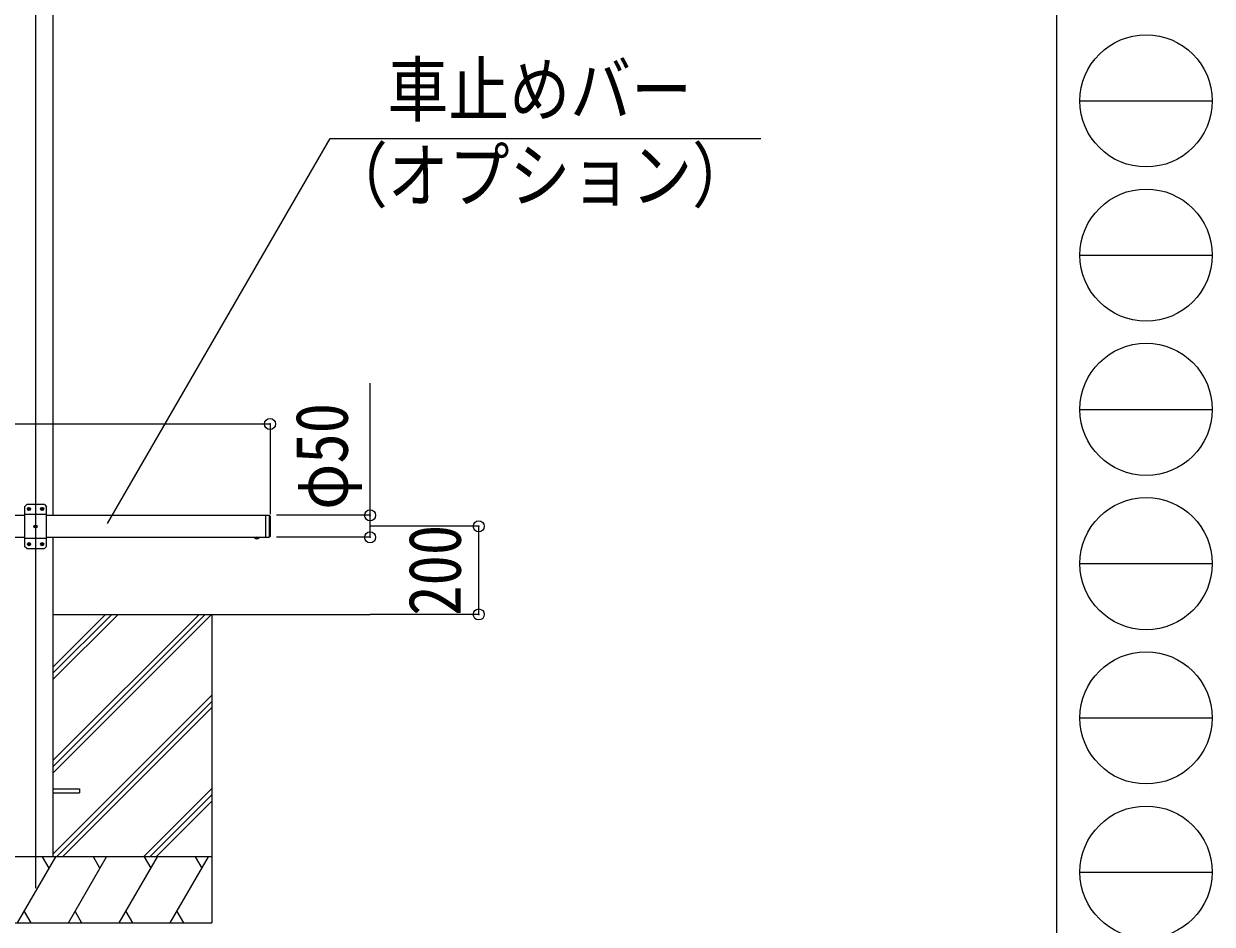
# Model space of a CAD drawing. Units: millimetres at full size; details may follow other scales. Extents: x -6988 to 7066, y -4877 to 4823.
# Drawn here: x 4370 to 7066, y -3120 to -1077 of the extents above; entities that cross this region are included whole.
import ezdxf
from ezdxf.enums import TextEntityAlignment as Align

# ---------------------------------------------------------------- set-up
doc = ezdxf.new("R2010")
doc.units = ezdxf.units.MM
doc.header["$LTSCALE"] = 25
doc.header["$PDMODE"] = 32
doc.header["$PDSIZE"] = 25
for name, color, linetype, lineweight in [('0-0_0', 7, 'Continuous', 9), ('0-1_本体', 4, 'Continuous', 9), ('0-2_部品', 7, 'Continuous', 9), ('0-4_TABLE1', 3, 'Continuous', 9), ('0-5_DIM1', 3, 'Continuous', 9), ('0-8_PARTS2', 2, 'Continuous', 9), ('0-A_寸法', 6, 'Continuous', 9), ('F-0_240', 7, 'Continuous', 9)]:
    doc.layers.add(name, color=color, linetype=linetype, lineweight=lineweight)
doc.styles.add('ＭＳ ゴシック', font='')
doc.styles.get('ＭＳ ゴシック').set_extended_font_data('MS Gothic')

msp = doc.modelspace()

# ---------------------------------------------------------------- linework, layer by layer
at = {"layer": '0-0_0'}
for p, q in [((4435.7, -2417.54), (5155.3, -2417.54)), ((4435.7, -2777.4), (4795.56, -2417.54)), ((4435.7, -2749.12), (4767.28, -2417.54)), ((4435.7, -2763.26), (4781.42, -2417.54)), ((4435.7, -2565.27), (4583.43, -2417.54)), ((4435.7, -2551.13), (4569.29, -2417.54)), ((4435.7, -2536.99), (4555.15, -2417.54)), ((4796.3, -2417.54), (4796.3, -3117.54)), ((4435.7, -2961.25), (4796.3, -2600.65)), ((4443.55, -2967.54), (4796.3, -2614.79)), ((4457.69, -2967.54), (4796.3, -2628.93)), ((4641.54, -2967.54), (4796.3, -2812.78)), ((4655.68, -2967.54), (4796.3, -2826.92)), ((4669.82, -2967.54), (4796.3, -2841.07)), ((4796.3, -2967.54), (3996.3, -2967.54)), ((4355.41, -3117.54), (4442.02, -2967.54)), ((4427.02, -2993.52), (4412.01, -2967.54)), ((4470.88, -3117.54), (4557.49, -2967.54)), ((4542.49, -2993.52), (4527.48, -2967.54)), ((4586.35, -3117.54), (4672.96, -2967.54)), ((4642.96, -2967.54), (4657.96, -2993.52)), ((4701.82, -3117.54), (4788.43, -2967.54)), ((4758.43, -2967.54), (4773.43, -2993.52)), ((4370.41, -3091.56), (4385.41, -3117.54)), ((4485.88, -3091.56), (4500.88, -3117.54)), ((4601.35, -3091.56), (4616.35, -3117.54)), ((4716.82, -3091.56), (4731.82, -3117.54)), ((3996.3, -3117.54), (4796.3, -3117.54))]:
    msp.add_line(p, q, dxfattribs=at)
at = {"layer": '0-1_本体'}
for p, q in [((4435.7, 194.92), (4435.7, -2192.54)), ((4435.7, -2242.54), (4435.7, -2967.54))]:
    msp.add_line(p, q, dxfattribs=at)
at = {"layer": '0-2_部品', "color": 4}
for p, q in [((4435.7, -2813.04), (4496.3, -2813.04)), ((4435.7, -2822.04), (4496.3, -2822.04)), ((4496.3, -2813.04), (4496.3, -2822.04))]:
    msp.add_line(p, q, dxfattribs=at)
at = {"layer": '0-4_TABLE1'}
for p, q in [((3347.3, -2192.54), (4371.3, -2192.54)), ((4421.3, -2192.54), (4918.3, -2192.54)), ((3347.3, -2242.54), (4371.3, -2242.54)), ((4421.3, -2242.54), (4918.3, -2242.54))]:
    msp.add_line(p, q, dxfattribs=at)
at = {"layer": '0-5_DIM1'}
for p, q in [((4376.3, -2168.07), (4371.3, -2173.07)), ((4371.3, -2173.07), (4371.3, -2263.07)), ((4416.3, -2168.07), (4376.3, -2168.07)), ((4380.04, -2177.65), (4379.2, -2177.65)), ((4382.56, -2178.49), (4383.4, -2178.49)), ((4410.04, -2177.65), (4409.2, -2177.65)), ((4412.56, -2178.49), (4413.4, -2178.49)), ((4416.3, -2168.07), (4421.3, -2173.07)), ((4421.3, -2263.07), (4421.3, -2173.07)), ((4421.3, -2190.77), (4371.3, -2190.77)), ((4918.3, -2192.54), (4918.3, -2242.54)), ((4918.3, -2192.54), (4926.3, -2192.54)), ((4926.3, -2192.54), (4926.3, -2242.54)), ((4928.3, -2194.54), (4926.3, -2192.54)), ((4928.3, -2194.54), (4928.3, -2240.54)), ((4395.04, -2217.65), (4394.2, -2217.65)), ((4397.56, -2218.49), (4398.4, -2218.49)), ((4421.3, -2245.37), (4371.3, -2245.37)), ((4376.3, -2268.07), (4371.3, -2263.07)), ((4380.04, -2257.65), (4379.2, -2257.65)), ((4382.56, -2258.49), (4383.4, -2258.49)), ((4410.04, -2257.65), (4409.2, -2257.65)), ((4412.56, -2258.49), (4413.4, -2258.49)), ((4416.3, -2268.07), (4421.3, -2263.07)), ((4892.4, -2242.54), (4904.2, -2242.54)), ((4892.4, -2242.54), (4892.4, -2243.05)), ((4892.4, -2243.05), (4904.2, -2243.05)), ((4895.8, -2242.54), (4900.8, -2242.54)), ((4904.2, -2242.54), (4904.2, -2243.05)), ((4918.3, -2242.54), (4926.3, -2242.54)), ((4928.3, -2240.54), (4926.3, -2242.54)), ((4376.3, -2268.07), (4416.3, -2268.07))]:
    msp.add_line(p, q, dxfattribs=at)
for points in [[(4379.2, -2177.65), (4379.2, -2178.49), (4380.04, -2178.49)], [(4381.72, -2176.81), (4381.72, -2175.97), (4380.88, -2175.97), (4380.88, -2176.81)], [(4380.88, -2179.33), (4380.88, -2180.17), (4381.72, -2180.17), (4381.72, -2179.33)], [(4383.4, -2178.49), (4383.4, -2177.65), (4382.56, -2177.65)], [(4409.2, -2177.65), (4409.2, -2178.49), (4410.04, -2178.49)], [(4411.72, -2176.81), (4411.72, -2175.97), (4410.88, -2175.97), (4410.88, -2176.81)], [(4410.88, -2179.33), (4410.88, -2180.17), (4411.72, -2180.17), (4411.72, -2179.33)], [(4413.4, -2178.49), (4413.4, -2177.65), (4412.56, -2177.65)], [(4394.2, -2217.65), (4394.2, -2218.49), (4395.04, -2218.49)], [(4396.72, -2216.81), (4396.72, -2215.97), (4395.88, -2215.97), (4395.88, -2216.81)], [(4395.88, -2219.33), (4395.88, -2220.17), (4396.72, -2220.17), (4396.72, -2219.33)], [(4398.4, -2218.49), (4398.4, -2217.65), (4397.56, -2217.65)], [(4379.2, -2257.65), (4379.2, -2258.49), (4380.04, -2258.49)], [(4381.72, -2256.81), (4381.72, -2255.97), (4380.88, -2255.97), (4380.88, -2256.81)], [(4380.88, -2259.33), (4380.88, -2260.17), (4381.72, -2260.17), (4381.72, -2259.33)], [(4383.4, -2258.49), (4383.4, -2257.65), (4382.56, -2257.65)], [(4409.2, -2257.65), (4409.2, -2258.49), (4410.04, -2258.49)], [(4411.72, -2256.81), (4411.72, -2255.97), (4410.88, -2255.97), (4410.88, -2256.81)], [(4410.88, -2259.33), (4410.88, -2260.17), (4411.72, -2260.17), (4411.72, -2259.33)], [(4413.4, -2258.49), (4413.4, -2257.65), (4412.56, -2257.65)], [(4895.85, -2245.26), (4897.15, -2242.59), (4898.3, -2241.98)], [(4900.75, -2245.26), (4899.45, -2242.59), (4898.3, -2241.98)]]:
    msp.add_lwpolyline(points, dxfattribs=at)
for centre in [(4381.3, -2178.07), (4411.3, -2178.07), (4396.3, -2218.07), (4381.3, -2258.07), (4411.3, -2258.07)]:
    msp.add_circle(centre, 3.5, dxfattribs=at)
for centre, radius, start, end in [((4380.04, -2176.81), 0.84, 270, 0), ((4380.04, -2179.33), 0.84, 0, 90), ((4382.56, -2176.81), 0.84, 180, 270), ((4382.56, -2179.33), 0.84, 90, 180), ((4410.04, -2176.81), 0.84, 270, 0), ((4410.04, -2179.33), 0.84, 0, 90), ((4412.56, -2176.81), 0.84, 180, 270), ((4412.56, -2179.33), 0.84, 90, 180), ((4395.04, -2216.81), 0.84, 270, 0), ((4395.04, -2219.33), 0.84, 0, 90), ((4397.56, -2216.81), 0.84, 180, 270), ((4397.56, -2219.33), 0.84, 90, 180), ((4380.04, -2256.81), 0.84, 270, 0), ((4380.04, -2259.33), 0.84, 0, 90), ((4382.56, -2256.81), 0.84, 180, 270), ((4382.56, -2259.33), 0.84, 90, 180), ((4410.04, -2256.81), 0.84, 270, 0), ((4410.04, -2259.33), 0.84, 0, 90), ((4412.56, -2256.81), 0.84, 180, 270), ((4412.56, -2259.33), 0.84, 90, 180), ((4898.3, -2237.62), 8.02, 222.61678, 317.38322)]:
    msp.add_arc(centre, radius, start, end, dxfattribs=at)
at = {"layer": '0-8_PARTS2'}
msp.add_line((4396.2, 624.63), (4396.2, -3038.83), dxfattribs=at)
at = {"layer": '0-A_寸法'}
for p, q in [((4559.91, -2211.49), (5064.32, -1337.83)), ((5064.32, -1337.83), (6041.96, -1337.83)), ((5155.3, -2192.54), (5155.3, -1892.54)), ((2790.3, -1985.23), (4928.3, -1985.23)), ((4928.3, -1985.23), (4928.3, -2189.85)), ((5155.3, -2192.54), (4942.61, -2192.54)), ((5155.3, -2242.54), (5155.3, -2192.54)), ((5401.76, -2217.54), (5155.3, -2217.54)), ((5401.76, -2417.54), (5401.76, -2217.54)), ((5155.3, -2242.54), (4942.61, -2242.54)), ((5401.76, -2417.54), (5155.3, -2417.54))]:
    msp.add_line(p, q, dxfattribs=at)
for p in [(4928.3, -1985.23), (5155.3, -2192.54), (5401.76, -2217.54), (5155.3, -2242.54), (5401.76, -2417.54)]:
    msp.add_point(p, dxfattribs=at)
at = {"layer": 'F-0_240', "color": 5}
msp.add_line((6712.12, 4822.79), (6712.12, -4877.21), dxfattribs=at)
at = {"layer": 'F-0_240', "color": 4}
for p, q in [((6765.55, -1252.21), (7065.55, -1252.21)), ((6765.55, -1602.21), (7065.55, -1602.21)), ((6765.55, -1952.21), (7065.55, -1952.21)), ((6765.55, -2302.21), (7065.55, -2302.21)), ((6765.55, -2652.21), (7065.55, -2652.21)), ((6765.55, -3002.21), (7065.55, -3002.21))]:
    msp.add_line(p, q, dxfattribs=at)
for centre in [(6915.55, -1252.21), (6915.55, -1602.21), (6915.55, -1952.21), (6915.55, -2302.21), (6915.55, -2652.21), (6915.55, -3002.21)]:
    msp.add_circle(centre, 150, dxfattribs=at)

# ---------------------------------------------------------------- texts
at = {"layer": '0-A_寸法', "color": 7, "style": 'ＭＳ ゴシック', "width": 0.85}
for s, p in [('車止めバー', (5194.73, -1321.7)), ('（オプション）', (5057.23, -1516.43))]:
    msp.add_text(s, height=119.1, dxfattribs=at).set_placement(p, align=Align.BOTTOM_LEFT)
for s, p in [('φ50', (5140.3, -2180.04)), ('200', (5396.76, -2420.66))]:
    msp.add_text(s, height=119.1, rotation=90, dxfattribs=at).set_placement(p, align=Align.BOTTOM_LEFT)

doc.saveas('drawing.dxf')
